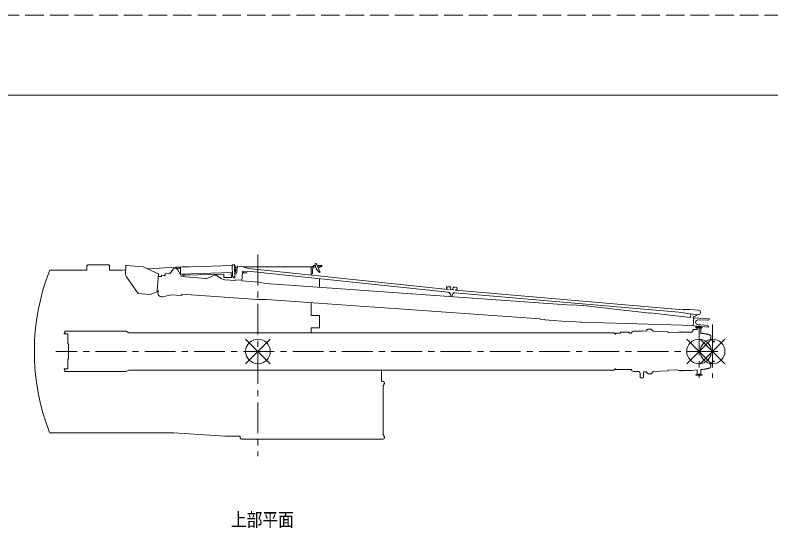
# Model space of a CAD drawing. Units: millimetres on the paper. Extents: x -420 to 420, y -297 to 297.
# Drawn here: x 75.8 to 198.5, y 213.7 to 297 of the extents above; entities that cross this region are included whole.
import ezdxf
from ezdxf.enums import TextEntityAlignment as Align

# ---------------------------------------------------------------- set-up
doc = ezdxf.new("R2010")
doc.units = ezdxf.units.MM
doc.linetypes.add('CHAIN1', pattern=[8, 5, -1, 1, -1])
doc.linetypes.add('DASHED3', pattern=[4, 3, -1])
doc.layers.add('0-0_0', color=7, linetype='Continuous', lineweight=18)
doc.layers.add('0-1_1', color=7, linetype='DASHED3', lineweight=18)
doc.styles.add('ＭＳ ゴシック', font='')
doc.styles.get('ＭＳ ゴシック').set_extended_font_data('MS Gothic')

msp = doc.modelspace()

# ---------------------------------------------------------------- linework, layer by layer
at = {"layer": '0-0_0', "linetype": 'CHAIN1'}
for p, q in [((115.264, 258.11), (115.264, 225.393)), ((186.864, 246.784), (186.864, 238.082)), ((189.064, 246.784), (189.064, 238.082)), ((189.898, 242.383), (82.456, 242.383))]:
    msp.add_line(p, q, dxfattribs=at)
at = {"layer": '0-0_0'}
for p, q in [((87.638, 256.429), (91.038, 256.429)), ((111.443, 256.451), (111.063, 256.44)), ((111.063, 256.44), (111.116, 254.611)), ((111.443, 256.451), (111.503, 254.35)), ((124.565, 256.674), (124.697, 256.735)), ((125.361, 255.279), (124.697, 256.735)), ((87.502, 255.593), (81.453, 255.593)), ((87.502, 256.293), (87.502, 255.593)), ((91.174, 256.293), (91.174, 255.593)), ((93.234, 255.593), (91.174, 255.593)), ((93.806, 255.624), (93.234, 255.593)), ((93.78, 254.907), (93.834, 256.396)), ((93.894, 256.394), (93.834, 256.396)), ((93.892, 256.334), (93.894, 256.394)), ((96.633, 256.138), (93.892, 256.334)), ((99.099, 254.996), (96.647, 256.135)), ((102.936, 256.133), (97.323, 255.82)), ((101.522, 255.736), (100.95, 254.973)), ((102.601, 255.918), (101.831, 255.896)), ((102.193, 255.688), (102.827, 254.529)), ((102.678, 256), (102.601, 255.918)), ((102.676, 256.092), (111.066, 256.332)), ((102.676, 256.092), (102.708, 254.949)), ((111.099, 255.189), (102.708, 254.949)), ((104.104, 256.133), (102.936, 256.133)), ((110.947, 254.405), (110.925, 255.184)), ((111.446, 256.343), (111.562, 256.346)), ((111.594, 255.203), (111.479, 255.2)), ((111.594, 255.203), (111.562, 256.346)), ((111.612, 255.976), (111.572, 255.974)), ((111.624, 255.576), (111.584, 255.575)), ((111.86, 255.983), (111.732, 255.979)), ((111.862, 255.583), (111.744, 255.579)), ((111.903, 256.163), (111.834, 255.195)), ((111.957, 256.209), (111.903, 256.163)), ((112.657, 256.158), (111.957, 256.208)), ((113.694, 255.877), (112.657, 256.158)), ((112.778, 255.372), (112.772, 255.313)), ((112.778, 255.372), (113.646, 255.42)), ((123.926, 256.133), (112.848, 256.133)), ((112.848, 255.22), (113.41, 255.163)), ((113.646, 255.42), (113.647, 255.428)), ((146.136, 252.008), (113.647, 255.428)), ((113.693, 255.87), (113.694, 255.877)), ((146.122, 252.457), (113.693, 255.87)), ((123.926, 254.793), (123.926, 256.133)), ((124.138, 255.005), (124.138, 255.735)), ((124.529, 256.343), (124.574, 256.343)), ((124.529, 256.126), (124.616, 256.126)), ((124.876, 256.343), (125.478, 256.343)), ((124.974, 256.126), (125.083, 256.126)), ((125.418, 256.279), (124.991, 256.085)), ((125.49, 256.122), (125.063, 255.927)), ((125.228, 255.218), (125.361, 255.279)), ((99.099, 254.996), (98.895, 252.144)), ((99.587, 254.526), (99.068, 254.564)), ((99.602, 254.746), (99.587, 254.526)), ((100.101, 254.71), (99.602, 254.746)), ((100.101, 254.71), (100.099, 254.683)), ((100.199, 254.676), (100.099, 254.683)), ((100.224, 255.025), (100.199, 254.676)), ((100.95, 254.973), (100.224, 255.025)), ((106.757, 254.248), (102.827, 254.529)), ((103.038, 254.959), (103.043, 254.809)), ((103.286, 254.696), (103.166, 254.692)), ((103.278, 254.966), (103.286, 254.696)), ((109.731, 254.931), (103.284, 254.747)), ((108.035, 254.717), (107.402, 254.383)), ((108.667, 254.672), (109.246, 254.251)), ((109.747, 254.37), (109.731, 254.931)), ((110.947, 254.405), (109.747, 254.37)), ((111.641, 253.899), (109.865, 254.026)), ((111.354, 254.346), (111.116, 254.611)), ((111.503, 254.35), (111.354, 254.346)), ((111.535, 254.916), (111.487, 254.916)), ((111.649, 254.005), (111.641, 253.899)), ((112.646, 253.933), (111.649, 254.005)), ((112.732, 255.141), (112.639, 253.828)), ((112.732, 255.141), (113.461, 255.067)), ((113.464, 255.099), (113.461, 255.067)), ((123.921, 255.005), (124.138, 255.005)), ((125.276, 252.819), (125.276, 254.204)), ((115.39, 253.631), (112.639, 253.828)), ((115.39, 253.631), (116.564, 253.442)), ((166.136, 249.9), (116.564, 253.442)), ((145.864, 252.551), (145.885, 252.851)), ((145.885, 252.851), (145.975, 252.844)), ((145.975, 252.844), (145.978, 252.894)), ((146.402, 252.864), (145.978, 252.894)), ((146.402, 252.864), (146.406, 252.914)), ((146.451, 252.91), (146.406, 252.914)), ((146.447, 252.86), (146.451, 252.91)), ((146.507, 252.856), (146.447, 252.86)), ((146.503, 252.806), (146.507, 252.856)), ((146.982, 252.772), (146.986, 252.822)), ((146.986, 252.822), (147.046, 252.818)), ((147.046, 252.818), (147.049, 252.868)), ((147.049, 252.868), (147.094, 252.864)), ((147.09, 252.815), (147.094, 252.864)), ((147.09, 252.815), (147.514, 252.784)), ((147.511, 252.734), (147.514, 252.784)), ((147.601, 252.728), (147.511, 252.734)), ((147.579, 252.429), (147.601, 252.728)), ((98.834, 252.06), (97.754, 251.631)), ((99.134, 252.201), (98.9, 252.218)), ((99.748, 251.272), (101.188, 251.568)), ((102.914, 251.445), (101.188, 251.568)), ((102.914, 251.445), (102.931, 251.684)), ((115.189, 250.808), (102.931, 251.684)), ((145.864, 252.551), (145.953, 252.545)), ((145.95, 252.495), (145.953, 252.545)), ((146.124, 252.483), (145.95, 252.495)), ((146.122, 252.457), (146.124, 252.483)), ((146.133, 251.971), (146.136, 252.008)), ((146.337, 251.956), (146.133, 251.971)), ((146.334, 251.912), (146.337, 251.956)), ((146.379, 251.909), (146.334, 251.912)), ((146.377, 251.883), (146.379, 251.909)), ((146.476, 252.43), (146.482, 252.507)), ((146.532, 252.504), (146.482, 252.507)), ((146.491, 251.303), (146.521, 251.722)), ((146.781, 251.283), (146.81, 251.702)), ((146.911, 252.476), (146.961, 252.473)), ((146.976, 251.84), (146.981, 251.91)), ((146.981, 251.91), (147.23, 251.892)), ((147.23, 251.892), (147.232, 251.918)), ((147.232, 251.918), (184.223, 248.714)), ((147.308, 252.358), (147.311, 252.398)), ((147.308, 252.358), (184.262, 249.158)), ((147.579, 252.429), (147.489, 252.435)), ((115.189, 250.808), (116.653, 250.829)), ((133.384, 249.633), (116.653, 250.829)), ((123.876, 248.213), (123.876, 250.313)), ((161.063, 247.656), (133.543, 249.622)), ((166.139, 249.944), (166.136, 249.9)), ((167.93, 249.817), (166.139, 249.945)), ((167.934, 249.871), (167.93, 249.817)), ((167.979, 249.868), (167.934, 249.871)), ((167.979, 249.868), (167.976, 249.828)), ((167.976, 249.828), (178.852, 248.598)), ((184.262, 249.165), (184.366, 249.206)), ((184.366, 249.206), (185.371, 249.215)), ((185.371, 249.215), (186.769, 249.094)), ((125.276, 248.213), (123.876, 248.213)), ((125.276, 248.213), (125.276, 246.213)), ((178.846, 248.538), (178.857, 248.637)), ((178.857, 248.637), (185.493, 247.886)), ((184.222, 248.707), (184.317, 248.649)), ((184.317, 248.649), (185.306, 248.467)), ((185.306, 248.467), (186.701, 248.347)), ((185.493, 247.886), (185.533, 248.448)), ((186.056, 248.04), (186.518, 248.203)), ((186.518, 248.203), (186.53, 248.362)), ((161.063, 247.656), (161.061, 247.618)), ((161.809, 247.564), (161.061, 247.618)), ((161.809, 247.564), (161.805, 247.512)), ((165.944, 247.217), (161.805, 247.512)), ((165.948, 247.261), (165.944, 247.217)), ((167.738, 247.133), (165.948, 247.261)), ((167.779, 247.075), (167.734, 247.079)), ((167.738, 247.133), (167.735, 247.079)), ((167.782, 247.115), (167.779, 247.075)), ((185.919, 246.571), (167.782, 247.115)), ((185.889, 247.801), (186.009, 247.788)), ((188.179, 246.59), (186.651, 246.75)), ((188.24, 247.448), (186.704, 247.507)), ((83.914, 245.343), (83.914, 245.663)), ((93.864, 245.663), (83.914, 245.663)), ((93.864, 245.663), (94.281, 245.413)), ((173.079, 245.413), (94.281, 245.413)), ((123.914, 246.213), (123.914, 245.413)), ((125.276, 246.213), (123.914, 246.213)), ((173.079, 245.413), (173.219, 245.313)), ((174.131, 245.523), (174.131, 245.333)), ((174.131, 245.523), (175.531, 245.523)), ((175.531, 245.523), (175.531, 245.333)), ((175.876, 245.483), (176.218, 245.663)), ((175.876, 245.333), (175.876, 245.483)), ((177.636, 245.663), (176.218, 245.663)), ((177.679, 245.73), (178.407, 245.697)), ((178.536, 245.936), (178.407, 245.936)), ((178.407, 245.697), (178.407, 245.936)), ((179.099, 246.026), (178.536, 246.026)), ((178.536, 245.936), (178.536, 246.026)), ((179.099, 246.026), (179.425, 245.65)), ((179.425, 245.65), (181.807, 245.541)), ((181.847, 245.449), (183.307, 245.382)), ((183.605, 245.496), (183.307, 245.382)), ((183.905, 245.496), (183.605, 245.496)), ((183.905, 245.561), (183.985, 245.561)), ((183.905, 245.496), (183.905, 245.561)), ((183.985, 245.493), (183.985, 245.561)), ((183.985, 245.493), (185.678, 245.493)), ((185.99, 245.938), (185.678, 245.493)), ((185.916, 246.526), (188.41, 246.348)), ((186.564, 245.938), (185.99, 245.938)), ((186.334, 246.193), (186.334, 246.403)), ((187.394, 246.403), (186.334, 246.403)), ((187.394, 246.193), (186.334, 246.193)), ((186.334, 246.193), (186.564, 246.131)), ((186.564, 246.131), (186.564, 245.938)), ((187.164, 246.131), (187.394, 246.193)), ((187.164, 246.131), (187.164, 245.32)), ((187.394, 246.193), (187.394, 246.403)), ((188.179, 246.59), (188.418, 246.463)), ((188.418, 246.463), (188.41, 246.348)), ((83.814, 245.223), (83.814, 245.343)), ((83.914, 245.343), (83.814, 245.343)), ((84.375, 245.223), (83.814, 245.223)), ((84.375, 245.223), (84.375, 243.608)), ((173.219, 245.313), (173.219, 245.213)), ((173.279, 245.213), (173.219, 245.213)), ((173.279, 245.333), (173.279, 245.213)), ((174.131, 245.333), (173.279, 245.333)), ((175.876, 245.333), (175.531, 245.333)), ((188.593, 244.36), (189.048, 244.188)), ((188.775, 244.889), (188.775, 244.536)), ((189.048, 244.188), (189.048, 244.038)), ((84.496, 243.608), (84.375, 243.608)), ((189.048, 244.038), (189.364, 244.038)), ((189.364, 243.968), (189.048, 243.968)), ((189.048, 243.968), (189.048, 240.798)), ((189.364, 243.968), (189.364, 244.038)), ((84.375, 241.158), (84.375, 239.543)), ((188.593, 240.406), (188.975, 240.55)), ((189.048, 240.798), (189.364, 240.798)), ((83.814, 239.543), (83.814, 239.423)), ((84.375, 239.543), (83.814, 239.543)), ((83.914, 239.423), (83.814, 239.423)), ((83.914, 239.423), (83.914, 239.103)), ((93.864, 239.103), (94.281, 239.353)), ((173.079, 239.353), (94.281, 239.353)), ((135.314, 237.529), (135.314, 239.353)), ((173.079, 239.353), (173.219, 239.453)), ((173.219, 239.453), (173.219, 239.553)), ((173.219, 239.553), (173.279, 239.553)), ((173.279, 239.433), (173.279, 239.553)), ((173.279, 239.433), (175.876, 239.433)), ((175.876, 239.433), (175.876, 239.283)), ((175.876, 239.283), (176.218, 239.103)), ((181.847, 239.316), (183.307, 239.383)), ((183.605, 239.27), (183.307, 239.383)), ((183.905, 239.27), (183.605, 239.27)), ((183.905, 239.27), (183.905, 239.204)), ((183.985, 239.273), (185.595, 239.273)), ((183.985, 239.273), (183.985, 239.204)), ((185.595, 239.273), (186.564, 239.421)), ((186.564, 238.613), (186.564, 239.421)), ((187.164, 238.613), (187.164, 239.446)), ((188.775, 240.229), (188.775, 239.877)), ((93.864, 239.103), (83.914, 239.103)), ((176.218, 239.103), (177.135, 239.103)), ((177.306, 238.233), (177.306, 238.603)), ((177.788, 238.113), (177.347, 238.113)), ((177.829, 238.603), (177.829, 238.233)), ((177.921, 239.046), (178.407, 239.068)), ((178.407, 239.068), (178.407, 238.83)), ((178.536, 238.83), (178.407, 238.83)), ((178.536, 238.83), (178.536, 238.74)), ((179.099, 238.74), (178.536, 238.74)), ((179.099, 238.74), (179.425, 239.115)), ((179.425, 239.115), (181.807, 239.224)), ((183.905, 239.204), (183.985, 239.204)), ((186.334, 238.573), (186.484, 238.613)), ((186.334, 238.573), (187.394, 238.573)), ((186.334, 238.523), (186.334, 238.573)), ((186.334, 238.523), (187.394, 238.523)), ((186.484, 238.613), (187.244, 238.613)), ((187.394, 238.573), (187.244, 238.613)), ((187.394, 238.523), (187.394, 238.573)), ((135.314, 237.529), (135.48, 237.529)), ((135.677, 236.829), (135.592, 236.829)), ((135.592, 236.829), (135.592, 228.829)), ((135.7, 236.852), (135.7, 237.029)), ((135.8, 237.177), (135.8, 237.229)), ((101.616, 229.173), (81.494, 229.173)), ((101.616, 229.173), (109.866, 228.633)), ((112.35, 228.633), (109.866, 228.633)), ((112.35, 228.633), (112.35, 228.429)), ((135.592, 228.829), (135.677, 228.829)), ((135.7, 228.806), (135.7, 228.629)), ((135.8, 228.481), (135.8, 228.429)), ((112.67, 228.129), (135.48, 228.129))]:
    msp.add_line(p, q, dxfattribs=at)
at = {"layer": '0-0_0', "color": 5}
for p, q in [((113.264, 244.383), (117.264, 240.383)), ((113.264, 240.383), (117.264, 244.383)), ((184.864, 240.383), (188.864, 244.383)), ((184.864, 244.383), (188.864, 240.383)), ((187.064, 240.383), (191.064, 244.383)), ((187.064, 244.383), (191.064, 240.383))]:
    msp.add_line(p, q, dxfattribs=at)
at = {"layer": '0-0_0'}
for points in [[(97.737, 251.629), (95.812, 251.767), (93.898, 254.505)], [(123.944, 254.973), (124.114, 254.973), (124.114, 255.005)], [(146.532, 252.504), (146.553, 252.803), (146.503, 252.806)], [(146.911, 252.476), (146.932, 252.776), (146.982, 252.772)], [(146.476, 252.43), (146.955, 252.388), (146.961, 252.473)], [(147.311, 252.398), (147.486, 252.385), (147.489, 252.435)], [(188.503, 247.655), (186.009, 247.833), (185.916, 246.526)], [(188.24, 247.448), (188.495, 247.54), (188.503, 247.655)], [(84.375, 241.158), (84.496, 241.158), (84.496, 243.608)], [(189.018, 240.728), (189.364, 240.728), (189.364, 240.798)]]:
    msp.add_lwpolyline(points, dxfattribs=at)
msp.add_circle((125.529, 256.235), 0.12, dxfattribs=at)
at = {"layer": '0-0_0', "color": 5}
for centre in [(115.264, 242.383), (186.864, 242.383), (189.064, 242.383)]:
    msp.add_circle(centre, 2, dxfattribs=at)
at = {"layer": '0-0_0'}
for centre, radius, start, end in [((87.638, 256.293), 0.136, 89.97372, 180), ((91.038, 256.293), 0.136, 0, 90.02628), ((126.226, 256.552), 1.666, 175.78634, 233.19703), ((115.264, 242.383), 36.3, 158.65937, 201.27586), ((101.842, 255.496), 0.4, 29.1737, 142.85487), ((111.535, 255.216), 0.3, 269.99394, 355.90865), ((111.678, 255.778), 0.209, 74.9416, 108.34149), ((111.678, 255.778), 0.209, 254.94063, 288.33539), ((111.844, 256.132), 0.15, 276.17383, 288.13912), ((112.856, 255.304), 0.085, 174.20429, 264.2043), ((124.529, 255.735), 0.609, 89.99996, 155.45128), ((124.529, 255.735), 0.392, 89.99996, 180.00001), ((94.439, 254.883), 0.66, 177.91294, 214.94812), ((103.163, 254.813), 0.12, 181.64719, 271.63755), ((106.842, 255.445), 1.2, 265.91243, 297.79204), ((108.315, 254.186), 0.6, 54.02682, 118.48108), ((109.951, 255.223), 1.2, 234.02681, 265.91297), ((113.404, 255.103), 0.06, 354.2043, 84.20428), ((98.797, 252.151), 0.098, 291.66056, 355.91286), ((99.627, 251.86), 0.6, 146.24563, 281.13938), ((146.527, 251.872), 0.15, 175.91293, 265.91293), ((146.826, 251.851), 0.15, 265.91294, 355.91293), ((186.733, 248.72), 0.375, 265.05057, 84.5768), ((186.139, 247.805), 0.25, 109.34143, 180.71025), ((186.691, 247.128), 0.38, 89.9581, 261.86777), ((177.774, 245.629), 0.142, 162.86491, 166.11237), ((177.769, 245.635), 0.136, 161.34236, 164.58983), ((177.765, 245.64), 0.13, 159.67438, 162.92184), ((177.759, 245.645), 0.123, 157.82992, 161.07739), ((177.754, 245.65), 0.116, 155.77, 159.01747), ((177.748, 245.655), 0.109, 153.44509, 156.69256), ((177.742, 245.659), 0.102, 150.79174, 154.03921), ((177.736, 245.663), 0.0945, 147.72817, 150.97564), ((177.729, 245.666), 0.0872, 144.14878, 147.39625), ((177.723, 245.669), 0.08, 139.91817, 143.16564), ((177.716, 245.672), 0.073, 134.86661, 138.11408), ((177.709, 245.675), 0.0665, 128.79248, 132.03994), ((177.702, 245.676), 0.0607, 121.48386, 124.73133), ((177.695, 245.678), 0.0559, 112.7798, 116.02726), ((177.687, 245.679), 0.0525, 102.68806, 105.93552), ((177.68, 245.68), 0.0506, 91.52782, 94.77528), ((181.801, 245.491), 0.0507, 78.83019, 82.58035), ((181.792, 245.491), 0.0532, 66.12154, 69.8717), ((181.784, 245.49), 0.0577, 54.97708, 58.72724), ((181.775, 245.489), 0.0639, 45.71772, 49.46788), ((181.767, 245.487), 0.0711, 38.21142, 41.96158), ((181.759, 245.484), 0.079, 32.15013, 35.90029), ((181.751, 245.481), 0.0873, 27.21755, 30.96771), ((181.743, 245.478), 0.0958, 23.14961, 26.89977), ((181.736, 245.474), 0.104, 19.74257, 23.49273), ((181.728, 245.47), 0.113, 16.84373, 20.59389), ((181.721, 245.465), 0.121, 14.3394, 18.08956), ((181.715, 245.46), 0.128, 12.14451, 15.89467), ((181.709, 245.454), 0.136, 10.19476, 13.94492), ((181.703, 245.448), 0.143, 8.4409, 12.19106), ((181.697, 245.441), 0.149, 6.84468, 10.59484), ((181.692, 245.435), 0.155, 5.37592, 9.12608), ((187.098, 243.15), 2.171, 83.70741, 88.24168), ((187.233, 243.205), 2.105, 82.67723, 87.21149), ((187.364, 243.27), 2.028, 81.5744, 86.10866), ((187.489, 243.345), 1.938, 80.37636, 84.91063), ((187.608, 243.43), 1.837, 79.05418, 83.58845), ((187.72, 243.524), 1.726, 77.56959, 82.10386), ((187.824, 243.627), 1.605, 75.87055, 80.40481), ((187.919, 243.738), 1.476, 73.88398, 78.41824), ((188.006, 243.855), 1.34, 71.50399, 76.03826), ((188.083, 243.98), 1.198, 68.57162, 73.10589), ((188.149, 244.11), 1.053, 64.83917, 69.37344), ((188.186, 245.235), 0.966, 294.94357, 296.37934), ((188.206, 244.244), 0.907, 59.90612, 64.44039), ((188.203, 245.192), 0.92, 296.6235, 298.05927), ((188.219, 245.149), 0.874, 298.48028, 299.91605), ((188.233, 245.105), 0.829, 300.54154, 301.97731), ((188.251, 244.383), 0.765, 53.1063, 57.64057), ((188.247, 245.061), 0.784, 302.83973, 304.2755), ((188.26, 245.016), 0.74, 305.4128, 306.84857), ((188.271, 244.971), 0.698, 308.30457, 309.74035), ((188.286, 244.525), 0.633, 43.34127, 47.87553), ((188.281, 244.926), 0.656, 311.56471, 313.00048), ((188.291, 244.881), 0.618, 315.24766, 316.68343), ((188.299, 244.835), 0.581, 319.40993, 320.8457), ((188.309, 244.669), 0.525, 29.03896, 33.57322), ((188.306, 244.789), 0.548, 324.10454, 325.54031), ((188.311, 244.744), 0.518, 329.37157, 330.80734), ((188.316, 244.697), 0.493, 335.22439, 336.66016), ((188.32, 244.815), 0.461, 9.18617, 13.72044), ((188.32, 244.651), 0.473, 341.63273, 343.0685), ((188.322, 244.605), 0.46, 348.50756, 349.94333), ((188.323, 244.559), 0.453, 355.69596, 357.13173), ((188.948, 240.614), 0.0692, 292.91727, 299.68016), ((188.942, 240.616), 0.0742, 303.12611, 309.889), ((188.936, 240.619), 0.0803, 311.91, 318.67289), ((188.93, 240.622), 0.0868, 319.41029, 326.17318), ((188.925, 240.626), 0.0935, 325.8484, 332.61129), ((188.92, 240.631), 0.0998, 331.44723, 338.21011), ((188.916, 240.636), 0.106, 336.40064, 343.16353), ((188.913, 240.642), 0.111, 340.86807, 347.63096), ((188.912, 240.693), 0.112, 11.2743, 18.03719), ((188.909, 240.687), 0.116, 7.23803, 14.00092), ((188.91, 240.648), 0.115, 344.97874, 351.74162), ((188.907, 240.681), 0.118, 3.42813, 10.19102), ((188.908, 240.654), 0.118, 348.83854, 355.60142), ((188.906, 240.674), 0.12, 359.75854, 6.52143), ((188.906, 240.667), 0.12, 356.15236, 2.91525), ((188.907, 240.661), 0.12, 352.53682, 359.29971), ((181.775, 239.277), 0.0639, 310.53255, 314.28277), ((181.767, 239.279), 0.0711, 318.03887, 321.78909), ((181.759, 239.281), 0.079, 324.10015, 327.85037), ((181.751, 239.284), 0.0873, 329.03272, 332.78293), ((181.743, 239.287), 0.0958, 333.10064, 336.85085), ((181.736, 239.291), 0.104, 336.50766, 340.25788), ((181.728, 239.296), 0.113, 339.40648, 343.1567), ((181.721, 239.3), 0.121, 341.91079, 345.66101), ((181.715, 239.306), 0.128, 344.10567, 347.85589), ((181.709, 239.311), 0.136, 346.05542, 349.80563), ((181.703, 239.317), 0.143, 347.80927, 351.55949), ((181.697, 239.324), 0.149, 349.40548, 353.1557), ((181.692, 239.331), 0.155, 350.87424, 354.62445), ((187.098, 241.615), 2.171, 271.75772, 276.29353), ((187.233, 241.561), 2.105, 272.78828, 277.3241), ((187.364, 241.495), 2.028, 273.89154, 278.42736), ((187.489, 241.42), 1.938, 275.0901, 279.62591), ((187.608, 241.335), 1.837, 276.41293, 280.94874), ((187.72, 241.241), 1.726, 277.89834, 282.43416), ((187.824, 241.138), 1.605, 279.59848, 284.1343), ((187.92, 241.027), 1.476, 281.58653, 286.12235), ((188.006, 240.91), 1.34, 283.9686, 288.50441), ((188.083, 240.785), 1.198, 286.904, 291.43982), ((188.15, 240.655), 1.053, 290.64106, 295.17687), ((188.186, 239.53), 0.966, 63.62174, 65.05592), ((188.206, 240.52), 0.907, 295.58138, 300.11719), ((188.203, 239.573), 0.92, 61.94378, 63.37797), ((188.219, 239.616), 0.874, 60.0894, 61.52359), ((188.233, 239.66), 0.829, 58.03107, 59.46525), ((188.252, 240.382), 0.764, 302.39313, 306.92895), ((188.247, 239.704), 0.784, 55.73644, 57.17063), ((188.26, 239.749), 0.74, 53.16774, 54.60192), ((188.271, 239.794), 0.698, 50.2813, 51.71549), ((188.286, 240.239), 0.633, 312.17801, 316.71383), ((188.281, 239.839), 0.657, 47.02767, 48.46186), ((188.291, 239.884), 0.618, 43.3526, 44.78678), ((188.299, 239.93), 0.581, 39.19976, 40.63395), ((188.309, 240.095), 0.525, 326.51085, 331.04666), ((188.306, 239.975), 0.548, 34.51626, 35.95045), ((188.311, 240.021), 0.518, 29.26192, 30.6961), ((188.316, 240.067), 0.493, 23.42301, 24.85719), ((188.32, 239.949), 0.461, 346.39658, 350.9324), ((188.32, 240.113), 0.473, 17.02902, 18.46321), ((188.322, 240.16), 0.46, 10.16782, 11.60201), ((188.323, 240.206), 0.453, 2.99088, 4.42507), ((177.119, 238.931), 0.173, 79.0136, 84.6386), ((177.087, 238.928), 0.184, 63.74086, 69.36586), ((177.055, 238.921), 0.206, 50.96939, 56.59439), ((177.024, 238.912), 0.233, 40.89533, 46.52033), ((176.994, 238.9), 0.264, 33.05972, 38.68472), ((176.966, 238.884), 0.296, 26.89771, 32.52271), ((176.939, 238.867), 0.328, 21.9448, 27.5698), ((176.914, 238.846), 0.359, 17.86205, 23.48705), ((176.891, 238.823), 0.388, 14.41036, 20.03536), ((176.871, 238.798), 0.414, 11.42091, 17.04591), ((176.853, 238.772), 0.438, 8.77257, 14.39757), ((176.838, 238.743), 0.458, 6.37627, 12.00127), ((176.826, 238.713), 0.474, 4.16448, 9.78948), ((176.816, 238.682), 0.487, 2.08416, 7.70916), ((176.81, 238.651), 0.495, 0.09185, 5.71685), ((176.807, 238.619), 0.499, 358.15011, 3.77511), ((177.426, 238.229), 0.12, 178.15011, 183.77511), ((177.425, 238.221), 0.119, 180.09185, 185.71685), ((177.423, 238.213), 0.117, 182.08416, 187.70916), ((177.421, 238.206), 0.114, 184.16448, 189.78948), ((177.418, 238.199), 0.11, 186.37627, 192.00127), ((177.415, 238.192), 0.105, 188.77257, 194.39757), ((177.41, 238.186), 0.0994, 191.42091, 197.04591), ((177.405, 238.18), 0.0931, 194.41036, 200.03536), ((177.4, 238.174), 0.0861, 197.86205, 203.48705), ((177.394, 238.169), 0.0787, 201.9448, 207.5698), ((177.388, 238.165), 0.071, 206.89771, 212.52271), ((177.381, 238.161), 0.0633, 213.05972, 218.68472), ((177.374, 238.158), 0.0559, 220.89533, 226.52033), ((177.366, 238.156), 0.0493, 230.96939, 236.59439), ((177.359, 238.155), 0.0443, 243.74086, 249.36586), ((177.351, 238.154), 0.0414, 259.0136, 264.6386), ((177.784, 238.154), 0.0414, 275.3614, 280.9864), ((177.776, 238.155), 0.0443, 290.63414, 296.25914), ((177.769, 238.156), 0.0493, 303.40561, 309.03061), ((177.761, 238.158), 0.0559, 313.47967, 319.10467), ((177.754, 238.161), 0.0633, 321.31528, 326.94028), ((177.748, 238.165), 0.071, 327.47729, 333.10229), ((177.741, 238.169), 0.0787, 332.4302, 338.0552), ((177.735, 238.174), 0.0861, 336.51295, 342.13795), ((177.73, 238.18), 0.0931, 339.96464, 345.58964), ((177.725, 238.186), 0.0994, 342.95409, 348.57909), ((177.72, 238.192), 0.105, 345.60243, 351.22743), ((177.717, 238.199), 0.11, 347.99873, 353.62373), ((177.714, 238.206), 0.114, 350.21052, 355.83552), ((177.71, 238.221), 0.119, 354.28315, 359.90815), ((177.712, 238.213), 0.117, 352.29084, 357.91584), ((178.327, 238.636), 0.498, 176.0393, 179.94296), ((178.329, 238.614), 0.5, 177.38038, 181.28404), ((177.709, 238.229), 0.12, 356.22489, 1.84989), ((178.324, 238.658), 0.494, 174.68157, 178.58523), ((178.32, 238.68), 0.487, 173.29552, 177.19917), ((178.314, 238.702), 0.479, 171.86856, 175.77221), ((178.306, 238.723), 0.469, 170.38678, 174.29044), ((178.297, 238.744), 0.458, 168.83441, 172.73807), ((178.287, 238.763), 0.444, 167.19316, 171.09682), ((178.275, 238.783), 0.429, 165.44142, 169.34507), ((178.262, 238.801), 0.412, 163.55318, 167.45683), ((178.248, 238.818), 0.394, 161.49666, 165.40031), ((178.233, 238.835), 0.374, 159.23248, 163.13613), ((178.217, 238.85), 0.354, 156.71121, 160.61487), ((178.199, 238.864), 0.332, 153.87025, 157.7739), ((178.181, 238.877), 0.31, 150.62971, 154.53336), ((178.162, 238.889), 0.288, 146.88757, 150.79122), ((181.801, 239.275), 0.0507, 277.41972, 281.16994), ((181.792, 239.275), 0.0532, 290.12856, 293.87877), ((181.784, 239.276), 0.0577, 301.27313, 305.02335), ((135.48, 237.329), 0.2, 65.28476, 90), ((135.355, 237.056), 0.5, 35.10409, 65.28477), ((135.677, 236.852), 0.023, 270, 0), ((135.78, 237.029), 0.08, 112.0243, 180), ((135.72, 237.177), 0.08, 292.0243, 0), ((135.6, 237.229), 0.2, 0, 35.1041), ((112.55, 228.429), 0.2, 180, 215.1041), ((112.796, 228.601), 0.5, 215.10409, 245.28477), ((135.355, 228.601), 0.5, 294.71523, 324.89591), ((135.677, 228.806), 0.023, 0, 90), ((135.78, 228.629), 0.08, 180, 247.9757), ((135.72, 228.481), 0.08, 0, 67.9757), ((135.6, 228.429), 0.2, 324.8959, 0), ((112.67, 228.329), 0.2, 245.28476, 270), ((135.48, 228.329), 0.2, 270, 294.71524)]:
    msp.add_arc(centre, radius, start, end, dxfattribs=at)
at = {"layer": '0-1_1'}
msp.add_line((420.5, 297), (-420.5, 297), dxfattribs=at)
at = {"layer": '0-1_1', "linetype": 'Continuous'}
msp.add_line((-411.5, 284), (411.5, 284), dxfattribs=at)

# ---------------------------------------------------------------- texts
at = {"layer": '0-0_0', "style": 'ＭＳ ゴシック', "width": 0.85}
msp.add_text('上部平面', height=2.199, dxfattribs=at).set_placement((110.885, 213.312), align=Align.BOTTOM_LEFT)

doc.saveas('drawing.dxf')
